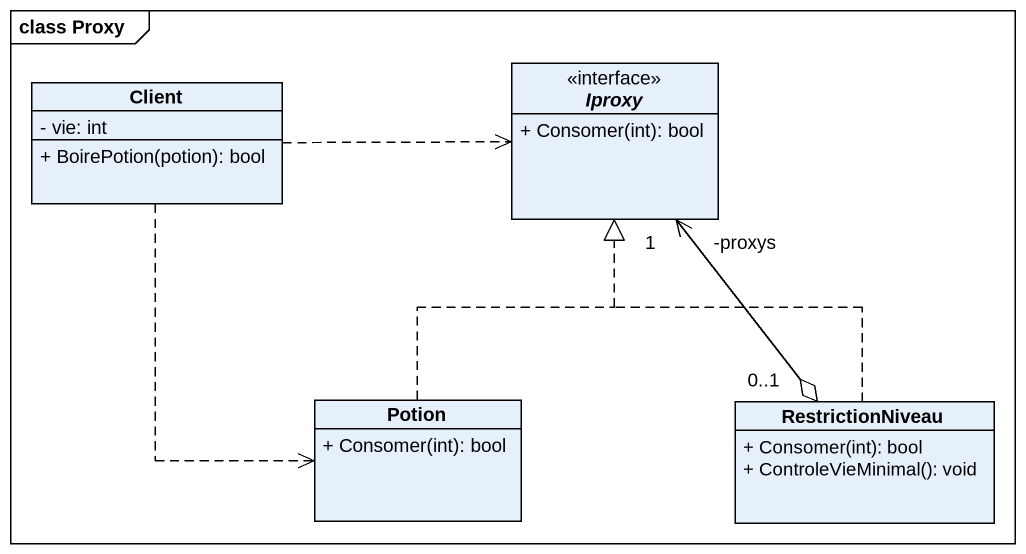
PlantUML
@startuml
mainframe class Proxy
hide circle
hide empty members
skinparam classAttributeIconSize 0
class Client {
  - vie: int
  + BoirePotion(potion): bool
}
interface Iproxy <<interface>> {
  + Consomer(int): bool
}
class Potion {
  + Consomer(int): bool
}
class RestrictionNiveau {
  + Consomer(int): bool
  + ControleVieMinimal(): void
}
Client .right.> Iproxy
Client ..> Potion
Iproxy "-proxys\n1" <--o "0..1" RestrictionNiveau
Potion .up.|> Iproxy
RestrictionNiveau .up.|> Iproxy
@enduml
